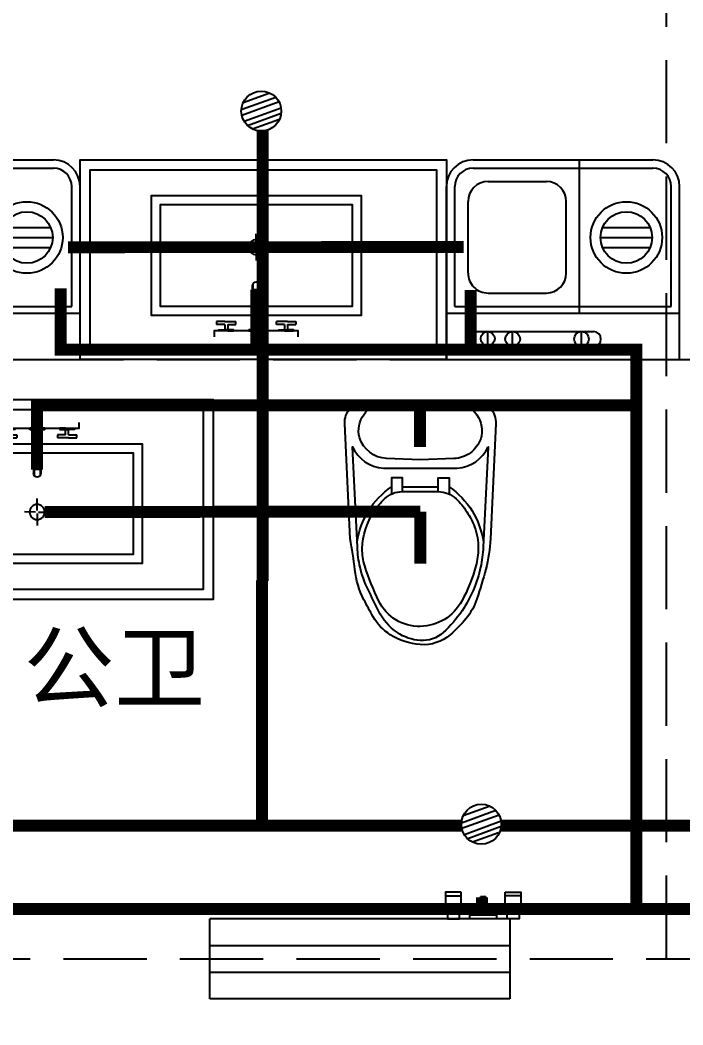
# Model space of a CAD drawing. Header units: millimetres. Extents: x -807114 to -50119, y -468455 to -61603.
# Drawn here: x -241111 to -239121, y -220751 to -217732 of the extents above; entities that cross this region are included whole.
import ezdxf

# ---------------------------------------------------------------- set-up
doc = ezdxf.new("R2010")
doc.units = ezdxf.units.MM
doc.header["$LTSCALE"] = 1000
doc.linetypes.add('DASH', pattern=[0.35, 0.25, -0.1])
for name, color, linetype in [('DIM_给水', 3, 'Continuous'), ('FF-FIXT', 31, 'Continuous'), ('FF-洁具', 31, 'Continuous'), ('KL截面', 30, 'Continuous'), ('PIPE-污水', 2, 'DASH'), ('PIPE-给水', 3, 'Continuous'), ('建-窗', 4, 'Continuous'), ('建-轴', 1, 'Continuous')]:
    doc.layers.add(name, color=color, linetype=linetype)
doc.styles.add('D', font='simhei.ttf', dxfattribs={"width": 0.75, "height": 7})

# ---------------------------------------------------------------- blocks, each defined once
blk = doc.blocks.new('做成ACAD TuKuai0197')
at = {"linetype": 'Continuous'}
for p, q in [((69.2, 113.1), (69.2, 66.1)), ((0, -40), (0, 40)), ((0, 40), (12, 40)), ((12, 40), (12, -40)), ((12, 8), (66.3, 8)), ((12, -8), (12, 8)), ((66.3, -8), (66.3, 8)), ((66.3, 8), (66.3, -8)), ((66.3, -8), (12, -8)), ((12, -40), (0, -40)), ((69.2, -113.1), (69.2, -66.1))]:
    blk.add_line(p, q, dxfattribs=at)
for points in [[(15.9, 107.7), (0, 107.7), (0, 71.6), (15.9, 71.6)], [(79.9, 66.1), (79.9, 113.1), (15.9, 113.1), (15.9, 66.1)], [(15.9, -107.7), (0, -107.7), (0, -71.6), (15.9, -71.6)], [(79.9, -66.1), (79.9, -113.1), (15.9, -113.1), (15.9, -66.1)]]:
    blk.add_lwpolyline(points, close=True, dxfattribs=at)
blk = doc.blocks.new('A$C1C081837')
at = {"color": 35}
for p, q in [((-26.9, 115), (-26.9, 141.8)), ((-26.9, 141.8), (-16.9, 141.8)), ((-16.9, 115), (-16.9, 141.8)), ((-26.9, 115), (-26.9, 78.2)), ((-16.9, 115), (0.7, 115)), ((-16.9, 105), (0.7, 105)), ((-16.9, 105), (-16.9, 78.2)), ((-16.9, 78.2), (-26.9, 78.2)), ((-274.8, 14.9), (-274.9, 52)), ((0, 35), (0, -14.9)), ((0, 35), (4.7, 35)), ((4.7, 35), (4.7, -14.9)), ((-279.8, 9.8), (-319.5, 9.7)), ((-274.8, 4.8), (-274.6, -32.3)), ((-269.7, 9.9), (-230, 10)), ((-132.3, 20), (-152.3, 20)), ((-132.3, 22.5), (-146.2, 22.5)), ((-132.3, -2.5), (-132.3, 22.5)), ((-131.3, 21.5), (-132.3, 21.5)), ((0, 22.5), (-131.3, 22.5)), ((-131.3, -2.5), (-131.3, 22.5)), ((0, 20), (-131.3, 20)), ((0, 0), (-131.3, 0)), ((-132.3, 0), (-152.3, 0)), ((-132.3, -2.5), (-146.2, -2.5)), ((-131.3, -1.5), (-132.3, -1.5)), ((0, -2.5), (-131.3, -2.5)), ((0, -14.9), (4.7, -14.9)), ((-26.9, -95), (-26.9, -58.2)), ((-16.9, -58.2), (-26.9, -58.2)), ((-16.9, -85), (-16.9, -58.2)), ((-26.9, -95), (-26.9, -121.8)), ((-16.9, -85), (0.7, -85)), ((-16.9, -95), (0.7, -95)), ((-16.9, -95), (-16.9, -121.8)), ((-26.9, -121.8), (-16.9, -121.8))]:
    blk.add_line(p, q, dxfattribs=at)
blk.add_lwpolyline([(-46.9, 22.5), (-46.9, 359.7), (-446.9, 359.7), (-446.9, -340.3), (-46.9, -340.3), (-46.9, -2.5)])
for points in [[(-76.9, 22.5), (-76.9, 329.7), (-416.9, 329.7), (-416.9, -310.3), (-76.9, -310.3), (-76.9, -2.5)], [(4.7, 105), (4.7, 134.9), (0.7, 134.9), (0.7, 115)], [(24.5, -129.9), (4.7, -129.9), (4.7, 150.1), (24.5, 150.1)], [(4.7, 105), (4.7, 105), (4.7, 85.1), (0.7, 85.1), (0.7, 115)], [(4.8, -85), (4.8, -85), (4.8, -65.1), (0.7, -65.1), (0.7, -95)], [(4.8, -85), (4.8, -114.9), (0.7, -114.9), (0.7, -95)]]:
    blk.add_lwpolyline(points, dxfattribs=at)
at = {"color": 35, "const_width": 0.84}
blk.add_lwpolyline([(-275.2, 9.7, 1), (-274.3, 9.7, 1)], format="xyb", close=True, dxfattribs=at)
at = {"color": 35}
blk.add_circle((-274.8, 9.8), 25.2, dxfattribs=at)
blk.add_arc((-146.2, 10), 12.5, 90.0022, 270.0022, dxfattribs=at)
blk = doc.blocks.new('马桶A')
at = {"color": 35, "linetype": 'ByBlock'}
blk.add_line((53.2, 109.2), (-53.5, 109.2), dxfattribs=at)
at = {"color": 0, "linetype": 'Continuous'}
blk.add_lwpolyline([(226.7, 297.9, 0.431726), (163.4, 365.1), (-163.4, 365.1, 0.431435), (-226.7, 297.9), (-210.7, -46.8, 0.05293), (-196.6, -138.6, 0.015625), (-170.1, -227.6, 0.092508), (-137.4, -286.8, 0.041886), (-90.1, -335.3, 0.199313), (-0.1, -365.1, 0.124065), (90, -335.3, 0.122705), (141.4, -281.1, 0.00916), (169.1, -230.1, 0.093585), (196.3, -139.9, -0.024039), (210.7, -46.9)], format="xyb", close=True, dxfattribs=at)
at = {"color": 35}
for points in [[(-101, 193.9), (0, 189.7), (100.9, 193.9, 0.31346), (182.6, 257.2, 0.214355), (169.7, 325.7, 0.233297), (103.2, 365.1), (-107.4, 365.1, 0.214741), (-169.8, 325.7, 0.214469), (-181.7, 253.1, 0.149897), (-150.5, 211.2, 0.149897), (-101.2, 193.9)], [(-204, 229.4), (-188.9, -72.3, 0.039846), (-181, -132.7, 0.096207), (-125.6, -263.4, 0.060028), (-69.1, -328.8, 0.204422), (-0.1, -352.8, 0.133941), (68.8, -328.8, 0.129163), (125.3, -263.4, -0.000598), (156.7, -199.6, 0.056687), (180.7, -132.7, 0.051135), (188.6, -72.3), (203.9, 229.4, -0.272391), (110.8, 164.8), (-111.1, 164.8, -0.270676), (-204.2, 229.4)], [(107.2, 73.1, 0.09365), (82.8, 89, 0.098915), (54.3, 94.5), (-54.6, 94.5, 0.096282), (-83.1, 89, 0.096282), (-107.5, 73.1, 0.05557), (-139.9, 34, 0.05557), (-162.9, -11.3, 0.092989), (-174.3, -76.2, 0.063501), (-167, -128.6, 0.057856), (-124.5, -234.6, 0.268831), (-0.1, -310.6, 0.294074), (124.2, -234.6, 0.034416), (166.7, -128.6, 0.087024), (174, -76.2, 0.134611), (139.6, 34, 0.061058), (107.2, 73.1)]]:
    blk.add_lwpolyline(points, format="xyb", close=True, dxfattribs=at)
at = {"color": 35, "linetype": 'ByBlock'}
for points in [[(-53.5, 94.5), (-53.5, 136.3), (-86.5, 136.3), (-86.5, 87.5)], [(53.2, 94.5), (53.2, 136.3), (86.2, 136.3), (86.2, 87.5)]]:
    blk.add_lwpolyline(points, dxfattribs=at)
for centre, start, end in [((51.8, -91.8), 124.5259, 171.7782), ((-52.1, -91.8), 8.2064, 55.4741)]:
    blk.add_arc(centre, 244, start, end, dxfattribs=at)
blk = doc.blocks.new('WINDOW2DLIB$DYNSTYLE$00000005')
at = {"color": 0}
for points in [[(-0.5, 0.5), (-0.5, -0.5)], [(-0.5, 0.5), (0.5, 0.5)], [(0.5, -0.5), (0.5, 0.5)], [(0.5, 0.1667), (-0.5, 0.1667)], [(0.5, -0.1667), (-0.5, -0.1667)], [(-0.5, -0.5), (0.5, -0.5)]]:
    blk.add_lwpolyline(points, dxfattribs=at)
blk = doc.blocks.new('做成ACAD TuKuai0352')
at = {"linetype": 'Continuous'}
for p, q in [((709.3, 727.8), (189.3, 727.8)), ((709.3, 27.8), (709.3, 727.8)), ((109.3, 107.8), (109.3, 647.8)), ((709.3, 27.8), (189.3, 27.8))]:
    blk.add_line(p, q, dxfattribs=at)
at = {"color": 35}
for p, q in [((569.3, 27.8), (569.3, 727.8)), ((549.3, 702.8), (189.3, 702.8)), ((549.3, 52.8), (549.3, 702.8)), ((134.3, 107.8), (134.3, 647.8)), ((569.3, 427.8), (109.3, 427.8)), ((549.3, 52.8), (189.3, 52.8))]:
    blk.add_line(p, q, dxfattribs=at)
at = {"color": 39}
for p, q in [((312.4, 496.5), (312.4, 639.4)), ((342.4, 490.5), (342.4, 645.5)), ((372.4, 496.5), (372.4, 639.4)), ((625.2, 115.4), (625.2, 469.6)), ((669.6, 115.4), (669.6, 469.6)), ((669.6, 433.3), (625.2, 433.3)), ((449.3, 387.8), (234.3, 387.8)), ((174.3, 152.8), (174.3, 327.8)), ((509.3, 152.8), (509.3, 327.8)), ((669.6, 226.5), (625.2, 226.5)), ((667.2, 151.7), (625.2, 151.7)), ((449.3, 92.8), (234.3, 92.8))]:
    blk.add_line(p, q, dxfattribs=at)
for centre, radius in [((342.4, 568), 107.5), ((342.4, 568), 77.5), ((647.4, 433.3), 22.2), ((647.4, 226.5), 22.2), ((646.2, 151.7), 21)]:
    blk.add_circle(centre, radius, dxfattribs=at)
at = {"linetype": 'Continuous'}
for centre, start, end in [((189.3, 647.8), 90, 180), ((189.3, 107.8), 180, 270)]:
    blk.add_arc(centre, 80, start, end, dxfattribs=at)
at = {"color": 35}
for centre, start, end in [((189.3, 647.8), 90, 180), ((189.3, 107.8), 180, 270)]:
    blk.add_arc(centre, 55, start, end, dxfattribs=at)
at = {"color": 39}
for centre, radius, start, end in [((647.4, 469.6), 22.2, 0, 180), ((234.3, 327.8), 60, 90, 180), ((449.3, 327.8), 60, 0, 90), ((234.3, 152.8), 60, 180, 270), ((449.3, 152.8), 60, 270, 0), ((647.4, 115.4), 22.2, 180, 0)]:
    blk.add_arc(centre, radius, start, end, dxfattribs=at)

msp = doc.modelspace()

# ---------------------------------------------------------------- linework, layer by layer
at = {"layer": 'DIM_给水', "const_width": 36}
msp.add_lwpolyline([(-240401.9, -218542.6), (-240401.9, -218722.3)], dxfattribs=at)
at = {"layer": 'FF-FIXT', "ltscale": 3}
for points in [[(-239830.6, -218752.3), (-240930.6, -218752.3), (-240930.6, -218151.8), (-239830.6, -218151.8)], [(-241630.6, -218872.3), (-240530.6, -218872.3), (-240530.6, -219472.7), (-241630.6, -219472.7)]]:
    msp.add_lwpolyline(points, close=True, dxfattribs=at)
at = {"layer": 'FF-FIXT', "color": 251, "ltscale": 3}
for points in [[(-239860.6, -218722.3), (-240900.6, -218722.3), (-240900.6, -218181.8), (-239860.6, -218181.8)], [(-241600.6, -218902.3), (-240560.6, -218902.3), (-240560.6, -219442.7), (-241600.6, -219442.7)]]:
    msp.add_lwpolyline(points, close=True, dxfattribs=at)
at = {"layer": 'PIPE-污水', "const_width": 36}
for points in [[(-240382.6, -219209.4), (-240382.6, -218061.4)], [(-240967.1, -218414.5), (-239778.5, -218414.4)], [(-241036.8, -219210.2), (-239909.2, -219208.7), (-239909.2, -219208.7)], [(-240382.4, -219416.9), (-240382.6, -219209.4)], [(-239909.2, -219208.7), (-239909.2, -219365.7)], [(-240384.2, -219415.6), (-240384.2, -220152)]]:
    msp.add_lwpolyline(points, dxfattribs=at)
at = {"layer": 'PIPE-污水', "const_width": 36, "elevation": 0}
for points in [[(-239785.6, -220152), (-242079.1, -220152)], [(-237140.7, -220152), (-239665.9, -220152)]]:
    msp.add_lwpolyline(points, dxfattribs=at)
at = {"layer": 'PIPE-给水', "const_width": 36}
for points in [[(-239260.6, -220402.8), (-239260.6, -218722.3), (-240989, -218722.3), (-240989, -218538.3)], [(-239757.4, -218543.5), (-239757.4, -218722.3)], [(-239264.7, -218889.5), (-241060.3, -218889.5), (-241060.3, -219083.3)], [(-239910.4, -218889.5), (-239910.4, -219014.8)], [(-237116.1, -220244.2), (-237184.9, -220244.2), (-237184.9, -220402.8), (-239723.4, -220402.8), (-239723.4, -220367.5)], [(-239723.4, -220402.8), (-242009.8, -220402.8), (-242009.8, -228573.3), (-241398.6, -228573.3)]]:
    msp.add_lwpolyline(points, dxfattribs=at)
at = {"layer": '建-窗', "color": 4}
for p, q in [((-240343, -217964.6), (-240446.5, -218002.2)), ((-240360.6, -217951.7), (-240441.2, -217981)), ((-240333.2, -217978.3), (-240445.1, -218018.9)), ((-240327.2, -217997.1), (-240437.7, -218037.2)), ((-240327, -218013), (-240427.6, -218049.5)), ((-240335.1, -218031.5), (-240412.8, -218059.7)), ((-239682.1, -220106.8), (-239785.6, -220144.4)), ((-239699.7, -220093.9), (-239780.4, -220123.2)), ((-239672.4, -220120.5), (-239784.3, -220161.2)), ((-239666.4, -220139.3), (-239776.8, -220179.4)), ((-239666.2, -220155.2), (-239766.8, -220191.7)), ((-239674.3, -220173.7), (-239752, -220201.9))]:
    msp.add_line(p, q, dxfattribs=at)
for centre in [(-240386.6, -218005.7), (-239725.8, -220148)]:
    msp.add_circle(centre, 60, dxfattribs=at)
at = {"layer": '建-轴', "linetype": 'DASH'}
for p, q in [((-239170.6, -215752.3), (-239170.6, -220552.3)), ((-241750.6, -218752.3), (-238730.5, -218752.3)), ((-250430.6, -220552.3), (-236070.6, -220552.3))]:
    msp.add_line(p, q, dxfattribs=at)

# ---------------------------------------------------------------- block references
at = {"layer": 'FF-FIXT', "linetype": 'Continuous', "ltscale": 1000, "rotation": 270}
for p in [(-241658.4, -218043), (-239858.4, -218043)]:
    msp.add_blockref('做成ACAD TuKuai0352', p, dxfattribs=at)
at = {"layer": 'FF-FIXT', "ltscale": 3, "xscale": -0.9, "yscale": 0.9, "zscale": 0.9}
for p, rotation in [((-240392.9, -218661.7), 89.99999999999991), ((-241068.4, -218962.8), 270)]:
    msp.add_blockref('A$C1C081837', p, dxfattribs=dict(at, rotation=rotation))
at = {"layer": 'FF-FIXT', "ltscale": 3, "rotation": 90.00000000000004}
msp.add_blockref('做成ACAD TuKuai0197', (-239720.1, -220432.3), dxfattribs=at)
at = {"layer": 'FF-洁具', "linetype": 'Continuous', "xscale": -1, "rotation": 359.9999999999999}
msp.add_blockref('马桶A', (-239909.2, -219243.4), dxfattribs=at)
at = {"layer": '建-窗', "xscale": -900, "yscale": 240, "zscale": 900}
msp.add_blockref('WINDOW2DLIB$DYNSTYLE$00000005', (-240090.6, -220552.3), dxfattribs=at)

# ---------------------------------------------------------------- texts
at = {"layer": 'KL截面', "linetype": 'ByBlock', "style": 'D'}
msp.add_text('公卫', height=200, dxfattribs=at).set_placement((-241100.3, -219776.8))

doc.saveas('drawing.dxf')
